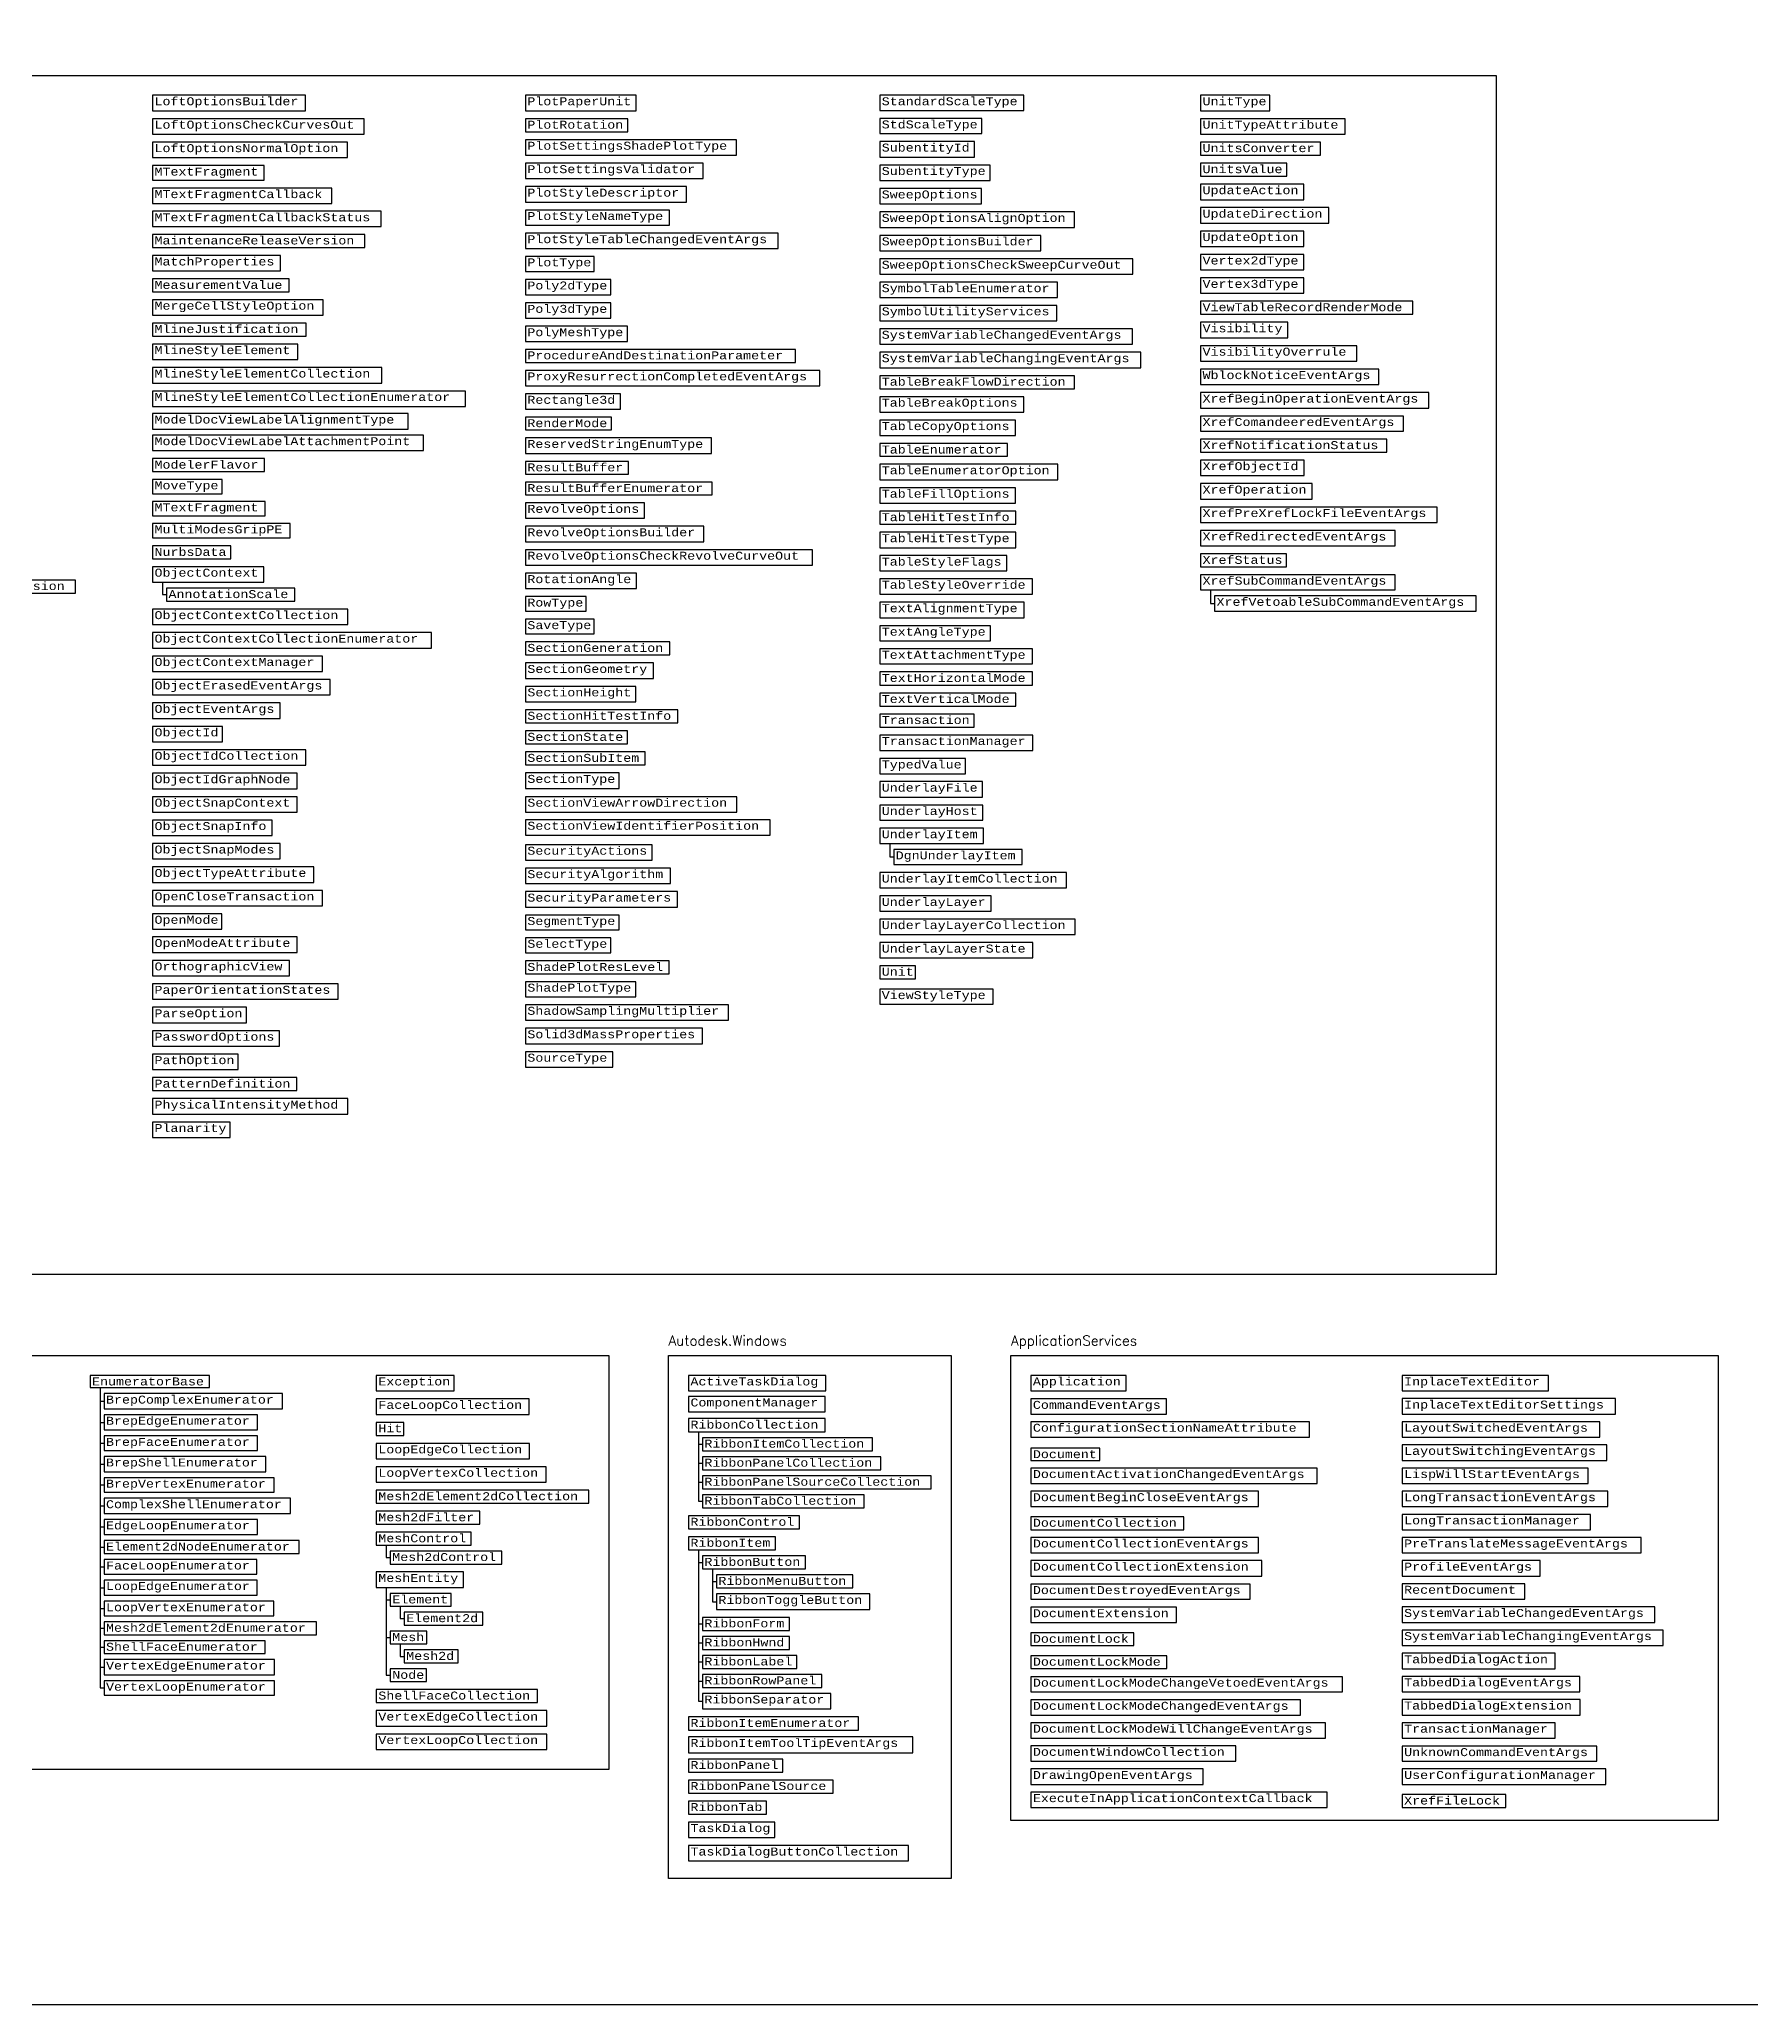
# Model space of a CAD drawing. Header units: inches. Extents: x 349 to 917, y -338 to 10.
# Drawn here: x 755.1 to 840.9, y -179.7 to -81.1 of the extents above; entities that cross this region are included whole.
import ezdxf

# ---------------------------------------------------------------- set-up
doc = ezdxf.new("R2010")
doc.units = ezdxf.units.IN
doc.header["$MEASUREMENT"] = 0
doc.layers.add('Managed classes', color=3, linetype='Continuous')
doc.layers.add('ObjectARX 2009 Managed classes', color=7, linetype='Continuous')
doc.styles.add('Categories', font='romanc.shx', dxfattribs={"height": 0.5})
doc.styles.add('PureManaged', font='cour.ttf', dxfattribs={"height": 0.4})
doc.styles.get("Standard").update_dxf_attribs({"font": 'cour.ttf'})

msp = doc.modelspace()

# ---------------------------------------------------------------- linework, layer by layer
for p, q in [((761.26, -108.319), (761.26, -108.946)), ((761.26, -108.946), (761.46, -108.946)), ((813.824, -108.705), (813.824, -109.385)), ((813.824, -109.385), (814.024, -109.385)), ((797.733, -121.421), (797.733, -122.102)), ((797.733, -122.102), (797.933, -122.102)), ((758.127, -148.716), (758.127, -163.779)), ((758.127, -149.397), (758.327, -149.397)), ((758.127, -150.458), (758.327, -150.458)), ((758.127, -151.504), (758.327, -151.504)), ((788.14, -150.925), (788.14, -154.416)), ((788.14, -151.552), (788.34, -151.552)), ((758.127, -152.551), (758.327, -152.551)), ((788.14, -152.507), (788.34, -152.507)), ((758.127, -153.597), (758.327, -153.597)), ((788.14, -153.462), (788.34, -153.462)), ((758.127, -154.644), (758.327, -154.644)), ((788.14, -154.416), (788.34, -154.416)), ((758.127, -155.705), (758.327, -155.705)), ((758.127, -156.71), (758.327, -156.71)), ((772.484, -156.611), (772.484, -157.236)), ((758.127, -157.702), (758.327, -157.702)), ((772.484, -157.236), (772.684, -157.236)), ((788.14, -156.853), (788.14, -164.444)), ((788.14, -157.481), (788.34, -157.481)), ((788.84, -157.808), (788.84, -159.45)), ((788.84, -158.435), (789.04, -158.435)), ((758.127, -158.748), (758.327, -158.748)), ((772.484, -158.737), (772.484, -163.139)), ((772.484, -159.357), (772.684, -159.357)), ((773.184, -159.677), (773.184, -160.302)), ((788.84, -159.45), (789.04, -159.45)), ((758.127, -159.795), (758.327, -159.795)), ((773.184, -160.302), (773.384, -160.302)), ((788.14, -160.565), (788.34, -160.565)), ((758.127, -160.786), (758.327, -160.786)), ((772.484, -161.248), (772.684, -161.248)), ((773.184, -161.568), (773.184, -162.193)), ((788.14, -161.52), (788.34, -161.52)), ((758.127, -161.731), (758.327, -161.731)), ((773.184, -162.193), (773.384, -162.193)), ((788.14, -162.475), (788.34, -162.475)), ((758.127, -162.732), (758.327, -162.732)), ((772.484, -163.139), (772.684, -163.139)), ((788.14, -163.429), (788.34, -163.429)), ((758.127, -163.779), (758.327, -163.779)), ((788.14, -164.444), (788.34, -164.444))]:
    msp.add_line(p, q)
for points in [[(636.228, 1.1), (917.477, 1.1), (917.477, -179.663), (636.229, -179.663)], [(639.228, -82.901), (828.151, -82.901), (828.151, -143.04), (639.229, -143.04)], [(760.76, -83.901), (760.76, -84.676), (768.44, -84.676), (768.44, -83.901)], [(779.459, -83.901), (779.459, -84.676), (785.01, -84.676), (785.01, -83.901)], [(797.233, -83.901), (797.233, -84.662), (804.458, -84.662), (804.458, -83.901)], [(813.324, -83.901), (813.324, -84.676), (816.803, -84.676), (816.803, -83.901)], [(760.76, -85.076), (760.76, -85.852), (771.37, -85.852), (771.37, -85.076)], [(779.459, -85.076), (779.459, -85.731), (784.599, -85.731), (784.599, -85.076)], [(797.233, -85.062), (797.233, -85.823), (802.357, -85.823), (802.357, -85.062)], [(813.324, -85.076), (813.324, -85.852), (820.584, -85.852), (820.584, -85.076)], [(760.76, -86.252), (760.76, -87.027), (770.54, -87.027), (770.54, -86.252)], [(779.459, -86.131), (779.459, -86.906), (790.048, -86.906), (790.048, -86.131)], [(797.233, -86.223), (797.233, -86.998), (801.98, -86.998), (801.98, -86.223)], [(813.324, -86.252), (813.324, -86.906), (819.339, -86.906), (819.339, -86.252)], [(760.76, -87.427), (760.76, -88.159), (766.364, -88.159), (766.364, -87.427)], [(779.459, -87.306), (779.459, -88.082), (788.382, -88.082), (788.382, -87.306)], [(797.233, -87.398), (797.233, -88.174), (802.778, -88.174), (802.778, -87.398)], [(813.324, -87.306), (813.324, -87.961), (817.643, -87.961), (817.643, -87.306)], [(760.76, -88.559), (760.76, -89.32), (769.755, -89.32), (769.755, -88.559)], [(779.459, -88.482), (779.459, -89.257), (787.541, -89.257), (787.541, -88.482)], [(797.233, -88.574), (797.233, -89.349), (802.341, -89.349), (802.341, -88.574)], [(813.324, -88.361), (813.324, -89.137), (818.497, -89.137), (818.497, -88.361)], [(779.459, -89.657), (779.459, -90.418), (786.686, -90.418), (786.686, -89.657)], [(813.324, -89.537), (813.324, -90.312), (819.758, -90.312), (819.758, -89.537)], [(760.76, -89.72), (760.76, -90.481), (772.225, -90.481), (772.225, -89.72)], [(797.233, -89.749), (797.233, -90.525), (806.993, -90.525), (806.993, -89.749)], [(760.76, -90.881), (760.76, -91.536), (771.415, -91.536), (771.415, -90.881)], [(779.459, -90.818), (779.459, -91.579), (792.132, -91.579), (792.132, -90.818)], [(797.233, -90.925), (797.233, -91.7), (805.313, -91.7), (805.313, -90.925)], [(813.324, -90.712), (813.324, -91.487), (818.497, -91.487), (818.497, -90.712)], [(760.76, -91.936), (760.76, -92.711), (767.183, -92.711), (767.183, -91.936)], [(779.459, -91.979), (779.459, -92.74), (782.905, -92.74), (782.905, -91.979)], [(797.233, -92.1), (797.233, -92.875), (809.925, -92.875), (809.925, -92.1)], [(813.324, -91.887), (813.324, -92.659), (818.506, -92.659), (818.506, -91.887)], [(760.76, -93.111), (760.76, -93.752), (767.62, -93.752), (767.62, -93.111)], [(779.459, -93.14), (779.459, -93.912), (783.745, -93.912), (783.745, -93.14)], [(797.233, -93.275), (797.233, -94.036), (806.154, -94.036), (806.154, -93.275)], [(813.324, -93.059), (813.324, -93.83), (818.506, -93.83), (818.506, -93.059)], [(760.76, -94.152), (760.76, -94.927), (769.315, -94.927), (769.315, -94.152)], [(779.459, -94.312), (779.459, -95.083), (783.745, -95.083), (783.745, -94.312)], [(797.233, -94.436), (797.233, -95.212), (806.122, -95.212), (806.122, -94.436)], [(813.324, -94.23), (813.324, -94.885), (823.969, -94.885), (823.969, -94.23)], [(760.76, -95.327), (760.76, -95.982), (768.474, -95.982), (768.474, -95.327)], [(779.459, -95.483), (779.459, -96.244), (784.585, -96.244), (784.585, -95.483)], [(797.233, -95.612), (797.233, -96.387), (809.904, -96.387), (809.904, -95.612)], [(813.324, -95.285), (813.324, -96.06), (817.702, -96.06), (817.702, -95.285)], [(760.76, -96.382), (760.76, -97.157), (768.045, -97.157), (768.045, -96.382)], [(813.324, -96.46), (813.324, -97.235), (821.156, -97.235), (821.156, -96.46)], [(760.76, -97.557), (760.76, -98.332), (772.256, -98.332), (772.256, -97.557)], [(779.459, -96.644), (779.459, -97.299), (793.003, -97.299), (793.003, -96.644)], [(797.233, -96.787), (797.233, -97.563), (810.324, -97.563), (810.324, -96.787)], [(779.459, -97.699), (779.459, -98.474), (794.233, -98.474), (794.233, -97.699)], [(797.233, -97.963), (797.233, -98.617), (807.007, -98.617), (807.007, -97.963)], [(813.324, -97.635), (813.324, -98.411), (822.264, -98.411), (822.264, -97.635)], [(760.76, -98.732), (760.76, -99.508), (776.459, -99.508), (776.459, -98.732)], [(779.459, -98.874), (779.459, -99.645), (784.239, -99.645), (784.239, -98.874)], [(797.233, -99.017), (797.233, -99.793), (804.456, -99.793), (804.456, -99.017)], [(813.324, -98.811), (813.324, -99.586), (824.77, -99.586), (824.77, -98.811)], [(760.76, -99.864), (760.76, -100.64), (773.587, -100.64), (773.587, -99.864)], [(779.459, -100.045), (779.459, -100.686), (783.776, -100.686), (783.776, -100.045)], [(797.233, -100.193), (797.233, -100.968), (804.036, -100.968), (804.036, -100.193)], [(813.324, -99.986), (813.324, -100.747), (823.51, -100.747), (823.51, -99.986)], [(760.76, -100.948), (760.76, -101.723), (774.358, -101.723), (774.358, -100.948)], [(779.459, -101.086), (779.459, -101.861), (788.79, -101.861), (788.79, -101.086)], [(797.233, -101.368), (797.233, -102.008), (803.647, -102.008), (803.647, -101.368)], [(813.324, -101.147), (813.324, -101.802), (822.669, -101.802), (822.669, -101.147)], [(760.76, -102.124), (760.76, -102.764), (766.374, -102.764), (766.374, -102.124)], [(779.459, -102.261), (779.459, -102.901), (784.631, -102.901), (784.631, -102.261)], [(797.233, -102.408), (797.233, -103.184), (806.167, -103.184), (806.167, -102.408)], [(813.324, -102.202), (813.324, -102.977), (818.527, -102.977), (818.527, -102.202)], [(760.76, -103.164), (760.76, -103.896), (764.259, -103.896), (764.259, -103.164)], [(779.459, -103.301), (779.459, -103.942), (788.833, -103.942), (788.833, -103.301)], [(813.324, -103.377), (813.324, -104.153), (818.918, -104.153), (818.918, -103.377)], [(760.76, -104.266), (760.76, -104.998), (766.406, -104.998), (766.406, -104.266)], [(779.459, -104.342), (779.459, -105.117), (785.44, -105.117), (785.44, -104.342)], [(797.233, -103.584), (797.233, -104.359), (804.036, -104.359), (804.036, -103.584)], [(760.76, -105.371), (760.76, -106.103), (767.668, -106.103), (767.668, -105.371)], [(797.233, -104.759), (797.233, -105.414), (804.057, -105.414), (804.057, -104.759)], [(813.324, -104.553), (813.324, -105.328), (825.191, -105.328), (825.191, -104.553)], [(779.459, -105.517), (779.459, -106.292), (788.413, -106.292), (788.413, -105.517)], [(797.233, -105.814), (797.233, -106.589), (804.052, -106.589), (804.052, -105.814)], [(813.324, -105.728), (813.324, -106.503), (823.09, -106.503), (823.09, -105.728)], [(760.76, -106.503), (760.76, -107.143), (764.685, -107.143), (764.685, -106.503)], [(779.459, -106.692), (779.459, -107.468), (793.864, -107.468), (793.864, -106.692)], [(797.233, -106.989), (797.233, -107.75), (803.615, -107.75), (803.615, -106.989)], [(813.324, -106.903), (813.324, -107.544), (817.627, -107.544), (817.627, -106.903)], [(744.629, -108.214), (744.629, -108.868), (756.895, -108.868), (756.895, -108.214)], [(760.76, -107.543), (760.76, -108.319), (766.336, -108.319), (766.336, -107.543)], [(779.459, -107.868), (779.459, -108.643), (785.037, -108.643), (785.037, -107.868)], [(797.233, -108.15), (797.233, -108.926), (804.893, -108.926), (804.893, -108.15)], [(813.324, -107.944), (813.324, -108.705), (823.09, -108.705), (823.09, -107.944)], [(761.46, -108.619), (761.46, -109.273), (767.902, -109.273), (767.902, -108.619)], [(779.459, -109.043), (779.459, -109.775), (782.516, -109.775), (782.516, -109.043)], [(797.233, -109.326), (797.233, -110.101), (804.473, -110.101), (804.473, -109.326)], [(814.024, -109.005), (814.024, -109.766), (827.151, -109.766), (827.151, -109.005)], [(760.76, -109.673), (760.76, -110.449), (770.548, -110.449), (770.548, -109.673)], [(779.459, -110.175), (779.459, -110.916), (782.903, -110.916), (782.903, -110.175)], [(760.76, -110.849), (760.76, -111.624), (774.751, -111.624), (774.751, -110.849)], [(779.459, -111.316), (779.459, -111.971), (786.698, -111.971), (786.698, -111.316)], [(797.233, -110.501), (797.233, -111.262), (802.792, -111.262), (802.792, -110.501)], [(760.76, -112.024), (760.76, -112.8), (769.288, -112.8), (769.288, -112.024)], [(797.233, -111.662), (797.233, -112.423), (804.893, -112.423), (804.893, -111.662)], [(760.76, -113.2), (760.76, -113.975), (769.677, -113.975), (769.677, -113.2)], [(779.459, -112.371), (779.459, -113.146), (785.88, -113.146), (785.88, -112.371)], [(797.233, -112.823), (797.233, -113.478), (804.893, -113.478), (804.893, -112.823)], [(779.459, -113.546), (779.459, -114.322), (785.008, -114.322), (785.008, -113.546)], [(797.233, -113.878), (797.233, -114.532), (804.052, -114.532), (804.052, -113.878)], [(760.76, -114.375), (760.76, -115.15), (767.156, -115.15), (767.156, -114.375)], [(779.459, -114.722), (779.459, -115.377), (787.109, -115.377), (787.109, -114.722)], [(797.233, -114.932), (797.233, -115.587), (801.965, -115.587), (801.965, -114.932)], [(760.76, -115.55), (760.76, -116.326), (764.274, -116.326), (764.274, -115.55)], [(779.459, -115.777), (779.459, -116.431), (784.583, -116.431), (784.583, -115.777)], [(797.233, -115.987), (797.233, -116.763), (804.907, -116.763), (804.907, -115.987)], [(760.76, -116.726), (760.76, -117.501), (768.447, -117.501), (768.447, -116.726)], [(779.459, -116.831), (779.459, -117.486), (785.473, -117.486), (785.473, -116.831)], [(797.233, -117.163), (797.233, -117.924), (801.531, -117.924), (801.531, -117.163)], [(760.76, -117.901), (760.76, -118.677), (768.017, -118.677), (768.017, -117.901)], [(779.459, -117.886), (779.459, -118.661), (784.163, -118.661), (784.163, -117.886)], [(760.76, -119.077), (760.76, -119.852), (768.017, -119.852), (768.017, -119.077)], [(779.459, -119.08), (779.459, -119.855), (790.058, -119.855), (790.058, -119.08)], [(797.233, -118.324), (797.233, -119.099), (802.392, -119.099), (802.392, -118.324)], [(760.76, -120.252), (760.76, -121.027), (766.757, -121.027), (766.757, -120.252)], [(779.459, -120.235), (779.459, -121.011), (791.745, -121.011), (791.745, -120.235)], [(797.233, -119.499), (797.233, -120.26), (802.396, -120.26), (802.396, -119.499)], [(797.233, -120.66), (797.233, -121.421), (802.441, -121.421), (802.441, -120.66)], [(760.76, -121.427), (760.76, -122.203), (767.156, -122.203), (767.156, -121.427)], [(779.459, -121.488), (779.459, -122.263), (785.827, -122.263), (785.827, -121.488)], [(797.933, -121.721), (797.933, -122.482), (804.376, -122.482), (804.376, -121.721)], [(760.76, -122.603), (760.76, -123.378), (768.853, -123.378), (768.853, -122.603)], [(779.459, -122.663), (779.459, -123.439), (786.733, -123.439), (786.733, -122.663)], [(797.233, -122.882), (797.233, -123.657), (806.608, -123.657), (806.608, -122.882)], [(760.76, -123.778), (760.76, -124.553), (769.287, -124.553), (769.287, -123.778)], [(779.459, -123.839), (779.459, -124.614), (787.088, -124.614), (787.088, -123.839)], [(797.233, -124.057), (797.233, -124.818), (802.827, -124.818), (802.827, -124.057)], [(760.76, -124.953), (760.76, -125.714), (764.232, -125.714), (764.232, -124.953)], [(779.459, -125.014), (779.459, -125.755), (784.163, -125.755), (784.163, -125.014)], [(760.76, -126.114), (760.76, -126.89), (768.013, -126.89), (768.013, -126.114)], [(779.459, -126.155), (779.459, -126.916), (783.743, -126.916), (783.743, -126.155)], [(797.233, -125.218), (797.233, -125.994), (807.028, -125.994), (807.028, -125.218)], [(797.233, -126.394), (797.233, -127.155), (804.913, -127.155), (804.913, -126.394)], [(760.76, -127.29), (760.76, -128.065), (767.627, -128.065), (767.627, -127.29)], [(779.459, -127.316), (779.459, -127.957), (786.675, -127.957), (786.675, -127.316)], [(797.233, -127.555), (797.233, -128.21), (799.035, -128.21), (799.035, -127.555)], [(760.76, -128.465), (760.76, -129.241), (770.072, -129.241), (770.072, -128.465)], [(779.459, -128.357), (779.459, -129.118), (785.003, -129.118), (785.003, -128.357)], [(797.233, -128.73), (797.233, -129.491), (802.93, -129.491), (802.93, -128.73)], [(760.76, -129.641), (760.76, -130.416), (765.48, -130.416), (765.48, -129.641)], [(779.459, -129.518), (779.459, -130.293), (789.64, -130.293), (789.64, -129.518)], [(760.76, -130.816), (760.76, -131.591), (767.13, -131.591), (767.13, -130.816)], [(779.459, -130.693), (779.459, -131.468), (788.348, -131.468), (788.348, -130.693)], [(760.76, -131.991), (760.76, -132.767), (765.06, -132.767), (765.06, -131.991)], [(779.459, -131.868), (779.459, -132.644), (783.842, -132.644), (783.842, -131.868)], [(760.76, -133.167), (760.76, -133.821), (768.001, -133.821), (768.001, -133.167)], [(760.76, -134.221), (760.76, -134.997), (770.551, -134.997), (770.551, -134.221)], [(760.76, -135.397), (760.76, -136.172), (764.662, -136.172), (764.662, -135.397)], [(743.834, -147.105), (783.64, -147.105), (783.64, -167.864), (743.834, -167.864)], [(786.64, -147.105), (800.814, -147.105), (800.814, -173.341), (786.64, -173.341)], [(803.814, -147.105), (839.291, -147.105), (839.291, -170.42), (803.814, -170.42)], [(757.627, -148.105), (757.627, -148.716), (763.625, -148.716), (763.625, -148.105)], [(771.984, -148.105), (771.984, -148.88), (775.895, -148.88), (775.895, -148.105)], [(787.64, -148.105), (787.64, -148.88), (794.53, -148.88), (794.53, -148.105)], [(804.814, -148.105), (804.814, -148.88), (809.59, -148.88), (809.59, -148.105)], [(823.434, -148.105), (823.434, -148.88), (830.767, -148.88), (830.767, -148.105)], [(758.327, -149.016), (758.327, -149.777), (767.282, -149.777), (767.282, -149.016)], [(771.984, -149.28), (771.984, -150.056), (779.652, -150.056), (779.652, -149.28)], [(787.64, -149.159), (787.64, -149.935), (794.496, -149.935), (794.496, -149.159)], [(804.814, -149.28), (804.814, -150.041), (811.622, -150.041), (811.622, -149.28)], [(823.435, -149.266), (823.435, -150.041), (834.128, -150.041), (834.128, -149.266)], [(758.327, -150.077), (758.327, -150.838), (766.021, -150.838), (766.021, -150.077)], [(771.984, -150.456), (771.984, -151.11), (773.358, -151.11), (773.358, -150.456)], [(787.64, -150.27), (787.64, -150.925), (794.492, -150.925), (794.492, -150.27)], [(804.814, -150.427), (804.814, -151.202), (818.782, -151.202), (818.782, -150.427)], [(823.434, -150.427), (823.434, -151.202), (833.349, -151.202), (833.349, -150.427)], [(758.327, -151.138), (758.327, -151.87), (766.021, -151.87), (766.021, -151.138)], [(771.984, -151.51), (771.984, -152.286), (779.663, -152.286), (779.663, -151.51)], [(788.34, -151.225), (788.34, -151.88), (796.873, -151.88), (796.873, -151.225)], [(804.814, -151.752), (804.814, -152.363), (808.271, -152.363), (808.271, -151.752)], [(823.433, -151.588), (823.433, -152.363), (833.706, -152.363), (833.706, -151.588)], [(758.327, -152.17), (758.327, -152.931), (766.441, -152.931), (766.441, -152.17)], [(771.984, -152.686), (771.984, -153.461), (780.503, -153.461), (780.503, -152.686)], [(788.34, -152.18), (788.34, -152.834), (797.293, -152.834), (797.293, -152.18)], [(804.814, -152.749), (804.814, -153.524), (819.175, -153.524), (819.175, -152.749)], [(823.434, -152.749), (823.434, -153.524), (832.763, -153.524), (832.763, -152.749)], [(758.327, -153.231), (758.327, -153.963), (766.861, -153.963), (766.861, -153.231)], [(788.34, -153.134), (788.34, -153.789), (799.814, -153.789), (799.814, -153.134)], [(758.327, -154.263), (758.327, -155.024), (767.688, -155.024), (767.688, -154.263)], [(771.984, -153.861), (771.984, -154.516), (782.64, -154.516), (782.64, -153.861)], [(788.34, -154.089), (788.34, -154.744), (796.452, -154.744), (796.452, -154.089)], [(804.814, -153.91), (804.814, -154.685), (816.234, -154.685), (816.234, -153.91)], [(823.434, -153.91), (823.434, -154.685), (833.754, -154.685), (833.754, -153.91)], [(758.327, -155.324), (758.327, -156.085), (766.021, -156.085), (766.021, -155.324)], [(771.984, -154.916), (771.984, -155.57), (777.178, -155.57), (777.178, -154.916)], [(787.64, -155.144), (787.64, -155.798), (793.208, -155.798), (793.208, -155.144)], [(804.814, -155.192), (804.814, -155.846), (812.483, -155.846), (812.483, -155.192)], [(823.434, -155.071), (823.434, -155.846), (832.88, -155.846), (832.88, -155.071)], [(758.327, -156.385), (758.327, -157.036), (768.122, -157.036), (768.122, -156.385)], [(771.984, -155.97), (771.984, -156.611), (776.734, -156.611), (776.734, -155.97)], [(787.64, -156.198), (787.64, -156.853), (792.006, -156.853), (792.006, -156.198)], [(804.814, -156.232), (804.814, -157.007), (816.234, -157.007), (816.234, -156.232)], [(823.434, -156.232), (823.434, -157.007), (835.422, -157.007), (835.422, -156.232)], [(758.327, -157.336), (758.327, -158.068), (765.997, -158.068), (765.997, -157.336)], [(772.684, -156.911), (772.684, -157.561), (778.275, -157.561), (778.275, -156.911)], [(788.34, -157.153), (788.34, -157.808), (793.511, -157.808), (793.511, -157.153)], [(804.814, -157.393), (804.814, -158.168), (816.403, -158.168), (816.403, -157.393)], [(823.434, -157.393), (823.434, -158.168), (830.363, -158.168), (830.363, -157.393)], [(758.327, -158.368), (758.327, -159.129), (766.007, -159.129), (766.007, -158.368)], [(771.984, -157.961), (771.984, -158.737), (776.359, -158.737), (776.359, -157.961)], [(789.04, -158.108), (789.04, -158.763), (795.892, -158.763), (795.892, -158.108)], [(804.814, -158.568), (804.814, -159.329), (815.813, -159.329), (815.813, -158.568)], [(823.434, -158.554), (823.434, -159.329), (829.59, -159.329), (829.59, -158.554)], [(758.327, -159.429), (758.327, -160.161), (766.847, -160.161), (766.847, -159.429)], [(772.684, -159.037), (772.684, -159.677), (775.745, -159.677), (775.745, -159.037)], [(789.04, -159.063), (789.04, -159.838), (796.732, -159.838), (796.732, -159.063)], [(758.327, -160.461), (758.327, -161.111), (768.984, -161.111), (768.984, -160.461)], [(773.384, -159.977), (773.384, -160.628), (777.324, -160.628), (777.324, -159.977)], [(788.34, -160.238), (788.34, -160.893), (792.706, -160.893), (792.706, -160.238)], [(804.814, -159.729), (804.814, -160.49), (812.111, -160.49), (812.111, -159.729)], [(823.434, -159.715), (823.434, -160.49), (836.105, -160.49), (836.105, -159.715)], [(758.327, -161.411), (758.327, -162.052), (766.408, -162.052), (766.408, -161.411)], [(772.684, -160.928), (772.684, -161.568), (774.524, -161.568), (774.524, -160.928)], [(788.34, -161.193), (788.34, -161.847), (792.7, -161.847), (792.7, -161.193)], [(804.814, -161.011), (804.814, -161.651), (809.982, -161.651), (809.982, -161.011)], [(823.434, -160.876), (823.434, -161.651), (836.525, -161.651), (836.525, -160.876)], [(758.327, -162.352), (758.327, -163.113), (766.886, -163.113), (766.886, -162.352)], [(773.384, -161.868), (773.384, -162.519), (776.085, -162.519), (776.085, -161.868)], [(788.34, -162.147), (788.34, -162.802), (793.068, -162.802), (793.068, -162.147)], [(804.814, -162.161), (804.814, -162.801), (811.628, -162.801), (811.628, -162.161)], [(823.434, -162.037), (823.434, -162.812), (831.108, -162.812), (831.108, -162.037)], [(758.327, -163.413), (758.327, -164.145), (766.886, -164.145), (766.886, -163.413)], [(772.684, -162.819), (772.684, -163.459), (774.495, -163.459), (774.495, -162.819)], [(788.34, -163.102), (788.34, -163.757), (794.329, -163.757), (794.329, -163.102)], [(804.814, -163.212), (804.814, -163.974), (820.435, -163.974), (820.435, -163.212)], [(823.434, -163.198), (823.434, -163.974), (832.338, -163.974), (832.338, -163.198)], [(771.984, -163.859), (771.984, -164.514), (780.064, -164.514), (780.064, -163.859)], [(788.34, -164.057), (788.34, -164.832), (794.773, -164.832), (794.773, -164.057)], [(804.814, -164.374), (804.814, -165.135), (818.334, -165.135), (818.334, -164.374)], [(823.434, -164.359), (823.434, -165.135), (832.368, -165.135), (832.368, -164.359)], [(771.984, -164.914), (771.984, -165.689), (780.541, -165.689), (780.541, -164.914)], [(787.64, -165.232), (787.64, -165.887), (796.174, -165.887), (796.174, -165.232)], [(804.814, -165.52), (804.814, -166.296), (819.595, -166.296), (819.595, -165.52)], [(823.434, -165.52), (823.434, -166.296), (831.109, -166.296), (831.109, -165.52)], [(771.984, -166.089), (771.984, -166.864), (780.541, -166.864), (780.541, -166.089)], [(787.64, -166.236), (787.64, -167.029), (798.894, -167.029), (798.894, -166.236)], [(787.64, -167.342), (787.64, -167.996), (792.368, -167.996), (792.368, -167.342)], [(804.814, -166.681), (804.814, -167.457), (815.097, -167.457), (815.097, -166.681)], [(823.434, -166.696), (823.434, -167.457), (833.199, -167.457), (833.199, -166.696)], [(787.64, -168.396), (787.64, -169.051), (794.898, -169.051), (794.898, -168.396)], [(804.814, -167.842), (804.814, -168.618), (813.462, -168.618), (813.462, -167.842)], [(823.434, -167.842), (823.434, -168.618), (833.65, -168.618), (833.65, -167.842)], [(787.64, -169.451), (787.64, -170.106), (791.551, -170.106), (791.551, -169.451)], [(804.814, -169.003), (804.814, -169.779), (819.67, -169.779), (819.67, -169.003)], [(823.433, -169.124), (823.433, -169.779), (828.628, -169.779), (828.628, -169.124)], [(787.64, -170.506), (787.64, -171.281), (791.965, -171.281), (791.965, -170.506)], [(787.64, -171.681), (787.64, -172.456), (798.675, -172.456), (798.675, -171.681)]]:
    msp.add_lwpolyline(points, close=True)

# ---------------------------------------------------------------- texts
at = {"color": 1, "char_height": 0.5, "attachment_point": 1, "style": 'Categories'}
for s, insert, width in [('Autodesk.Windows', (786.64, -146.105), 12.85096), ('ApplicationServices', (803.814, -146.105), 11.81998)]:
    msp.add_mtext(s, dxfattribs=dict(at, insert=insert, width=width))
at = {"layer": 'Managed classes', "char_height": 0.4, "attachment_point": 1, "style": 'PureManaged'}
for s, insert in [('{\\Fcourier new;LoftOptionsBuilder}', (760.86, -84.001)), ('{\\Fcourier new;PlotPaperUnit}', (779.559, -84.001)), ('{\\Fcourier new;StandardScaleType}', (797.333, -84.001)), ('{\\Fcourier new;UnitType}', (813.424, -84.001)), ('{\\Fcourier new;LoftOptionsCheckCurvesOut}', (760.86, -85.176)), ('{\\Fcourier new;PlotRotation}', (779.559, -85.176)), ('{\\Fcourier new;StdScaleType}', (797.333, -85.162)), ('{\\Fcourier new;UnitTypeAttribute}', (813.424, -85.176)), ('{\\Fcourier new;LoftOptionsNormalOption}', (760.86, -86.352)), ('{\\Fcourier new;PlotSettingsShadePlotType}', (779.559, -86.231)), ('{\\Fcourier new;SubentityId}', (797.333, -86.323)), ('{\\Fcourier new;UnitsConverter}', (813.424, -86.352)), ('{\\Fcourier new;MTextFragment}', (760.86, -87.527)), ('{\\Fcourier new;PlotSettingsValidator}', (779.559, -87.406)), ('{\\Fcourier new;SubentityType}', (797.333, -87.498)), ('{\\Fcourier new;UnitsValue}', (813.424, -87.406)), ('{\\Fcourier new;MTextFragmentCallback}', (760.86, -88.659)), ('{\\Fcourier new;PlotStyleDescriptor}', (779.559, -88.582)), ('{\\Fcourier new;SweepOptions}', (797.333, -88.674)), ('{\\Fcourier new;UpdateAction}', (813.424, -88.461)), ('{\\Fcourier new;UpdateDirection}', (813.424, -89.637)), ('{\\Fcourier new;MTextFragmentCallbackStatus}', (760.86, -89.82)), ('{\\Fcourier new;PlotStyleNameType}', (779.559, -89.757)), ('{\\Fcourier new;SweepOptionsAlignOption}', (797.333, -89.849)), ('{\\Fcourier new;MaintenanceReleaseVersion}', (760.86, -90.981)), ('{\\Fcourier new;PlotStyleTableChangedEventArgs}', (779.559, -90.918)), ('{\\Fcourier new;SweepOptionsBuilder}', (797.333, -91.025)), ('{\\Fcourier new;UpdateOption}', (813.424, -90.812)), ('{\\Fcourier new;MatchProperties}', (760.86, -92.036)), ('{\\Fcourier new;PlotType}', (779.559, -92.079)), ('{\\Fcourier new;SweepOptionsCheckSweepCurveOut}', (797.333, -92.2)), ('{\\Fcourier new;Vertex2dType}', (813.424, -91.987)), ('{\\Fcourier new;MeasurementValue}', (760.86, -93.211)), ('{\\Fcourier new;Poly2dType}', (779.559, -93.24)), ('{\\Fcourier new;SymbolTableEnumerator}', (797.333, -93.375)), ('{\\Fcourier new;Vertex3dType}', (813.424, -93.159)), ('{\\Fcourier new;MergeCellStyleOption}', (760.86, -94.252)), ('{\\Fcourier new;Poly3dType}', (779.559, -94.412)), ('{\\Fcourier new;SymbolUtilityServices}', (797.333, -94.536)), ('{\\Fcourier new;ViewTableRecordRenderMode}', (813.424, -94.33)), ('{\\Fcourier new;MlineJustification}', (760.86, -95.427)), ('{\\Fcourier new;PolyMeshType}', (779.559, -95.583)), ('{\\Fcourier new;Visibility}', (813.424, -95.385)), ('{\\Fcourier new;MlineStyleElement}', (760.86, -96.482)), ('{\\Fcourier new;SystemVariableChangedEventArgs}', (797.333, -95.712)), ('{\\Fcourier new|c0;VisibilityOverrule}', (813.424, -96.56)), ('{\\Fcourier new;ProcedureAndDestinationParameter}', (779.559, -96.744)), ('{\\Fcourier new;SystemVariableChangingEventArgs}', (797.333, -96.887)), ('{\\Fcourier new;MlineStyleElementCollection}', (760.86, -97.657)), ('{\\Fcourier new;ProxyResurrectionCompletedEventArgs}', (779.559, -97.799)), ('{\\Fcourier new;TableBreakFlowDirection}', (797.333, -98.063)), ('{\\Fcourier new;WblockNoticeEventArgs}', (813.424, -97.735)), ('{\\Fcourier new;MlineStyleElementCollectionEnumerator}', (760.86, -98.832)), ('{\\Fcourier new;Rectangle3d}', (779.559, -98.974)), ('{\\Fcourier new;TableBreakOptions}', (797.333, -99.117)), ('{\\Fcourier new;XrefBeginOperationEventArgs}', (813.424, -98.911)), ('{\\Fcourier new|c0;ModelDocViewLabelAlignmentType}', (760.86, -99.964)), ('{\\Fcourier new;RenderMode}', (779.559, -100.145)), ('{\\Fcourier new;TableCopyOptions}', (797.333, -100.293)), ('{\\Fcourier new;XrefComandeeredEventArgs}', (813.424, -100.086)), ('{\\Fcourier new|c0;ModelDocViewLabelAttachmentPoint}', (760.86, -101.048)), ('{\\Fcourier new|c0;ReservedStringEnumType}', (779.559, -101.186)), ('{\\Fcourier new;TableEnumerator}', (797.333, -101.468)), ('{\\Fcourier new;XrefNotificationStatus}', (813.424, -101.247)), ('{\\Fcourier new;ModelerFlavor}', (760.86, -102.224)), ('{\\Fcourier new;ResultBuffer}', (779.559, -102.361)), ('{\\Fcourier new;TableEnumeratorOption}', (797.333, -102.508)), ('{\\Fcourier new;XrefObjectId}', (813.424, -102.302)), ('{\\Fcourier new;MoveType}', (760.86, -103.264)), ('{\\Fcourier new;ResultBufferEnumerator}', (779.559, -103.401)), ('{\\Fcourier new;XrefOperation}', (813.424, -103.477)), ('{\\Fcourier new|c0;MTextFragment}', (760.86, -104.366)), ('{\\Fcourier new;RevolveOptions}', (779.559, -104.442)), ('{\\Fcourier new;TableFillOptions}', (797.333, -103.684)), ('{\\Fcourier new|c0;MultiModesGripPE}', (760.86, -105.471)), ('{\\Fcourier new;TableHitTestInfo}', (797.333, -104.859)), ('{\\Fcourier new;XrefPreXrefLockFileEventArgs}', (813.424, -104.653)), ('{\\Fcourier new;RevolveOptionsBuilder}', (779.559, -105.617)), ('{\\Fcourier new;TableHitTestType}', (797.333, -105.914)), ('{\\Fcourier new;XrefRedirectedEventArgs}', (813.424, -105.828)), ('{\\Fcourier new;NurbsData}', (760.86, -106.603)), ('{\\Fcourier new;RevolveOptionsCheckRevolveCurveOut}', (779.559, -106.792)), ('{\\Fcourier new;TableStyleFlags}', (797.333, -107.089)), ('{\\Fcourier new;XrefStatus}', (813.424, -107.003)), ('{\\Fcourier new;InterferenceProtocolExtension}', (744.729, -108.314)), ('{\\Fcourier new;ObjectContext}', (760.86, -107.643)), ('{\\Fcourier new;RotationAngle}', (779.559, -107.968)), ('{\\Fcourier new;TableStyleOverride}', (797.333, -108.25)), ('{\\Fcourier new;XrefSubCommandEventArgs}', (813.424, -108.044)), ('{\\Fcourier new;AnnotationScale}', (761.56, -108.719)), ('{\\Fcourier new;RowType}', (779.559, -109.143)), ('{\\Fcourier new;TextAlignmentType}', (797.333, -109.426)), ('{\\Fcourier new;XrefVetoableSubCommandEventArgs}', (814.124, -109.105)), ('{\\Fcourier new;ObjectContextCollection}', (760.86, -109.773)), ('{\\Fcourier new;SaveType}', (779.559, -110.275)), ('{\\Fcourier new;ObjectContextCollectionEnumerator}', (760.86, -110.949)), ('{\\Fcourier new;SectionGeneration}', (779.559, -111.416)), ('{\\Fcourier new;TextAngleType}', (797.333, -110.601)), ('{\\Fcourier new;ObjectContextManager}', (760.86, -112.124)), ('{\\Fcourier new;TextAttachmentType}', (797.333, -111.762)), ('{\\Fcourier new;ObjectErasedEventArgs}', (760.86, -113.3)), ('{\\Fcourier new;SectionGeometry}', (779.559, -112.471)), ('{\\Fcourier new;TextHorizontalMode}', (797.333, -112.923)), ('{\\Fcourier new;SectionHeight}', (779.559, -113.646)), ('{\\Fcourier new;TextVerticalMode}', (797.333, -113.978)), ('{\\Fcourier new;ObjectEventArgs}', (760.86, -114.475)), ('{\\Fcourier new;SectionHitTestInfo}', (779.559, -114.822)), ('{\\Fcourier new;Transaction}', (797.333, -115.032)), ('{\\Fcourier new;ObjectId}', (760.86, -115.65)), ('{\\Fcourier new;SectionState}', (779.559, -115.877)), ('{\\Fcourier new;TransactionManager}', (797.333, -116.087)), ('{\\Fcourier new;ObjectIdCollection}', (760.86, -116.826)), ('{\\Fcourier new;SectionSubItem}', (779.559, -116.931)), ('{\\Fcourier new;TypedValue}', (797.333, -117.263)), ('{\\Fcourier new|c0;ObjectIdGraphNode}', (760.86, -118.001)), ('{\\Fcourier new;SectionType}', (779.559, -117.986)), ('{\\Fcourier new;ObjectSnapContext}', (760.86, -119.177)), ('{\\Fcourier new|c0;SectionViewArrowDirection}', (779.559, -119.18)), ('{\\Fcourier new;UnderlayFile}', (797.333, -118.424)), ('{\\Fcourier new;UnderlayHost}', (797.333, -119.599)), ('{\\Fcourier new;ObjectSnapInfo}', (760.86, -120.352)), ('{\\Fcourier new|c0;SectionViewIdentifierPosition}', (779.559, -120.335)), ('{\\Fcourier new;UnderlayItem}', (797.333, -120.76)), ('{\\Fcourier new;ObjectSnapModes}', (760.86, -121.527)), ('{\\Fcourier new;SecurityActions}', (779.559, -121.588)), ('{\\Fcourier new;DgnUnderlayItem}', (798.033, -121.821)), ('{\\Fcourier new;ObjectTypeAttribute}', (760.86, -122.703)), ('{\\Fcourier new;SecurityAlgorithm}', (779.559, -122.763)), ('{\\Fcourier new;UnderlayItemCollection}', (797.333, -122.982)), ('{\\Fcourier new;SecurityParameters}', (779.559, -123.939)), ('{\\Fcourier new;UnderlayLayer}', (797.333, -124.157)), ('{\\Fcourier new;OpenMode}', (760.86, -125.053)), ('{\\Fcourier new;SegmentType}', (779.559, -125.114)), ('{\\Fcourier new;UnderlayLayerCollection}', (797.333, -125.318)), ('{\\Fcourier new;OpenModeAttribute}', (760.86, -126.214)), ('{\\Fcourier new;SelectType}', (779.559, -126.255)), ('{\\Fcourier new;UnderlayLayerState}', (797.333, -126.494)), ('{\\Fcourier new;OrthographicView}', (760.86, -127.39)), ('{\\Fcourier new;ShadePlotResLevel}', (779.559, -127.416)), ('{\\Fcourier new;Unit}', (797.333, -127.655)), ('{\\Fcourier new;PaperOrientationStates}', (760.86, -128.565)), ('{\\Fcourier new;ShadePlotType}', (779.559, -128.457)), ('{\\Fcourier new|c0;ViewStyleType}', (797.333, -128.83)), ('{\\Fcourier new;ParseOption}', (760.86, -129.741)), ('{\\Fcourier new;ShadowSamplingMultiplier}', (779.559, -129.618)), ('{\\Fcourier new;PasswordOptions}', (760.86, -130.916)), ('{\\Fcourier new;Solid3dMassProperties}', (779.559, -130.793)), ('{\\Fcourier new;PathOption}', (760.86, -132.091)), ('{\\Fcourier new|c0;SourceType}', (779.559, -131.968)), ('{\\Fcourier new;PatternDefinition}', (760.86, -133.267)), ('{\\Fcourier new;PhysicalIntensityMethod}', (760.86, -134.321)), ('{\\Fcourier new;Planarity}', (760.86, -135.497)), ('{\\Fcourier new;Application}', (804.914, -148.205)), ('{\\Fcourier new;CommandEventArgs}', (804.914, -149.38)), ('{\\Fcourier new;ConfigurationSectionNameAttribute}', (804.914, -150.527)), ('{\\Fcourier new;Document}', (804.914, -151.852)), ('{\\Fcourier new;DocumentActivationChangedEventArgs}', (804.914, -152.849)), ('{\\Fcourier new;LispWillStartEventArgs}', (823.534, -152.849)), ('{\\Fcourier new;DocumentBeginCloseEventArgs}', (804.914, -154.01)), ('{\\Fcourier new;DocumentCollection}', (804.914, -155.292)), ('{\\Fcourier new;DocumentCollectionEventArgs}', (804.914, -156.332)), ('{\\Fcourier new;DocumentDestroyedEventArgs}', (804.914, -158.668)), ('{\\Fcourier new|c0;DocumentExtension}', (804.914, -159.829)), ('{\\Fcourier new;SystemVariableChangedEventArgs}', (823.534, -159.815)), ('{\\Fcourier new;DocumentLock}', (804.914, -161.111)), ('{\\Fcourier new;SystemVariableChangingEventArgs}', (823.534, -160.976)), ('{\\Fcourier new;DocumentLockMode}', (804.914, -162.261)), ('{\\Fcourier new;TabbedDialogAction}', (823.534, -162.137)), ('{\\Fcourier new;DocumentLockModeChangeVetoedEventArgs}', (804.914, -163.312)), ('{\\Fcourier new;TabbedDialogEventArgs}', (823.534, -163.298)), ('{\\Fcourier new;DocumentLockModeChangedEventArgs}', (804.914, -164.474)), ('{\\Fcourier new;TabbedDialogExtension}', (823.534, -164.459)), ('{\\Fcourier new;DocumentLockModeWillChangeEventArgs}', (804.914, -165.62)), ('{\\Fcourier new;TransactionManager}', (823.534, -165.62)), ('{\\Fcourier new;UnknownCommandEventArgs}', (823.534, -166.796)), ('{\\Fcourier new;UserConfigurationManager}', (823.534, -167.942)), ('{\\Fcourier new;ExecuteInApplicationContextCallback}', (804.914, -169.103))]:
    msp.add_mtext(s, dxfattribs=dict(at, insert=insert))
at = {"layer": 'Managed classes', "color": 6, "char_height": 0.4, "attachment_point": 1, "style": 'PureManaged'}
for s, insert in [('{\\Fcourier new|c0;InplaceTextEditor}', (823.534, -148.205)), ('{\\Fcourier new|c0;InplaceTextEditorSettings}', (823.535, -149.366)), ('{\\Fcourier new|c0;LayoutSwitchedEventArgs}', (823.534, -150.527)), ('{\\Fcourier new|c0;LayoutSwitchingEventArgs}', (823.533, -151.688)), ('{\\Fcourier new|c0;LongTransactionEventArgs}', (823.534, -154.01)), ('{\\Fcourier new|c0;LongTransactionManager}', (823.534, -155.171)), ('{\\Fcourier new|c0;PreTranslateMessageEventArgs}', (823.534, -156.332)), ('{\\Fcourier new|c0;DocumentCollectionExtension}', (804.914, -157.493)), ('{\\Fcourier new|c0;ProfileEventArgs}', (823.534, -157.493)), ('{\\Fcourier new|c0;RecentDocument}', (823.534, -158.654)), ('{\\Fcourier new|c0;DocumentWindowCollection}', (804.914, -166.781)), ('{\\Fcourier new|c0;DrawingOpenEventArgs}', (804.914, -167.942))]:
    msp.add_mtext(s, dxfattribs=dict(at, insert=insert))
at = {"layer": 'ObjectARX 2009 Managed classes', "color": 3, "char_height": 0.4, "attachment_point": 1}
for s, insert in [('{\\Fcourier new;OpenCloseTransaction}', (760.86, -123.878)), ('{\\Fcourier new;EnumeratorBase}', (757.727, -148.205)), ('{\\Fcourier new;Exception}', (772.084, -148.205)), ('{\\Fcourier new;ActiveTaskDialog}', (787.74, -148.205)), ('{\\Fcourier new;BrepComplexEnumerator}', (758.427, -149.116)), ('{\\Fcourier new;FaceLoopCollection}', (772.084, -149.38)), ('{\\Fcourier new|c0;ComponentManager}', (787.74, -149.259)), ('{\\Fcourier new;BrepEdgeEnumerator}', (758.427, -150.177)), ('{\\Fcourier new;Hit}', (772.084, -150.556)), ('{\\Fcourier new;RibbonCollection}', (787.74, -150.37)), ('{\\Fcourier new;BrepFaceEnumerator}', (758.427, -151.238)), ('{\\Fcourier new;LoopEdgeCollection}', (772.084, -151.61)), ('{\\Fcourier new;RibbonItemCollection}', (788.44, -151.325)), ('{\\Fcourier new;BrepShellEnumerator}', (758.427, -152.27)), ('{\\Fcourier new;LoopVertexCollection}', (772.084, -152.786)), ('{\\Fcourier new;RibbonPanelCollection}', (788.44, -152.28)), ('{\\Fcourier new;BrepVertexEnumerator}', (758.427, -153.331)), ('{\\Fcourier new;RibbonPanelSourceCollection}', (788.44, -153.234)), ('{\\Fcourier new;ComplexShellEnumerator}', (758.427, -154.363)), ('{\\Fcourier new;Mesh2dElement2dCollection}', (772.084, -153.961)), ('{\\Fcourier new;RibbonTabCollection}', (788.44, -154.189)), ('{\\Fcourier new;EdgeLoopEnumerator}', (758.427, -155.424)), ('{\\Fcourier new;Mesh2dFilter}', (772.084, -155.016)), ('{\\Fcourier new;RibbonControl}', (787.74, -155.244)), ('{\\Fcourier new;Element2dNodeEnumerator}', (758.427, -156.485)), ('{\\Fcourier new;MeshControl}', (772.084, -156.07)), ('{\\Fcourier new;RibbonItem}', (787.74, -156.298)), ('{\\Fcourier new;FaceLoopEnumerator}', (758.427, -157.436)), ('{\\Fcourier new;Mesh2dControl}', (772.784, -157.011)), ('{\\Fcourier new;RibbonButton}', (788.44, -157.253)), ('{\\Fcourier new;LoopEdgeEnumerator}', (758.427, -158.468)), ('{\\Fcourier new;MeshEntity}', (772.084, -158.061)), ('{\\Fcourier new;RibbonMenuButton}', (789.14, -158.208)), ('{\\Fcourier new;LoopVertexEnumerator}', (758.427, -159.529)), ('{\\Fcourier new;Element}', (772.784, -159.137)), ('{\\Fcourier new;RibbonToggleButton}', (789.14, -159.163)), ('{\\Fcourier new;Mesh2dElement2dEnumerator}', (758.427, -160.561)), ('{\\Fcourier new;Element2d}', (773.484, -160.077)), ('{\\Fcourier new;RibbonForm}', (788.44, -160.338)), ('{\\Fcourier new;ShellFaceEnumerator}', (758.427, -161.511)), ('{\\Fcourier new;Mesh}', (772.784, -161.028)), ('{\\Fcourier new;RibbonHwnd}', (788.44, -161.293)), ('{\\Fcourier new;VertexEdgeEnumerator}', (758.427, -162.452)), ('{\\Fcourier new;Mesh2d}', (773.484, -161.968)), ('{\\Fcourier new;RibbonLabel}', (788.44, -162.247)), ('{\\Fcourier new;VertexLoopEnumerator}', (758.427, -163.513)), ('{\\Fcourier new;Node}', (772.784, -162.919)), ('{\\Fcourier new;RibbonRowPanel}', (788.44, -163.202)), ('{\\Fcourier new;ShellFaceCollection}', (772.084, -163.959)), ('{\\Fcourier new;RibbonSeparator}', (788.44, -164.157)), ('{\\Fcourier new;VertexEdgeCollection}', (772.084, -165.014)), ('{\\Fcourier new;RibbonItemEnumerator}', (787.74, -165.332)), ('{\\Fcourier new;VertexLoopCollection}', (772.084, -166.189)), ('{\\Fcourier new|c0;RibbonItemToolTipEventArgs}', (787.74, -166.336)), ('{\\Fcourier new;RibbonPanel}', (787.74, -167.442)), ('{\\Fcourier new;RibbonPanelSource}', (787.74, -168.496)), ('{\\Fcourier new;RibbonTab}', (787.74, -169.551)), ('{\\Fcourier new;XrefFileLock}', (823.533, -169.224)), ('{\\Fcourier new;TaskDialog}', (787.74, -170.606)), ('{\\Fcourier new;TaskDialogButtonCollection}', (787.74, -171.781))]:
    msp.add_mtext(s, dxfattribs=dict(at, insert=insert))

doc.saveas('drawing.dxf')
